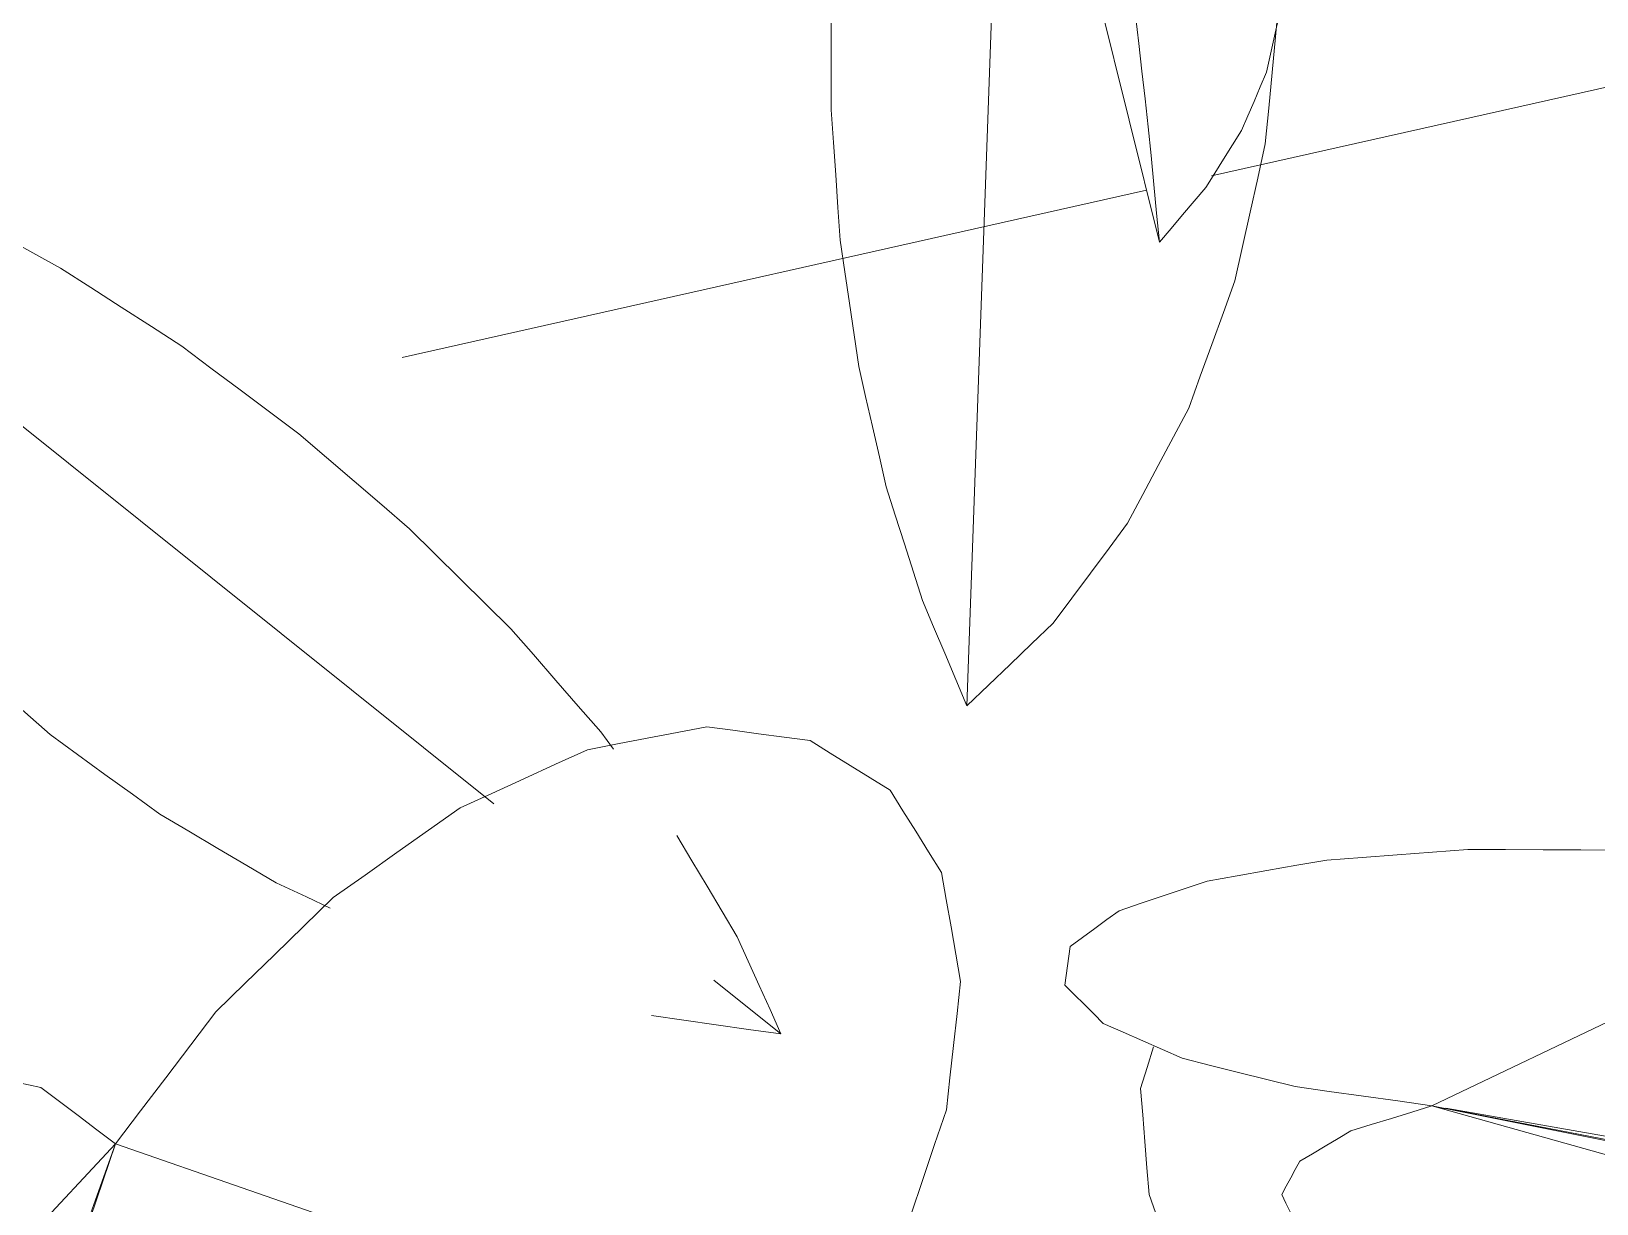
# Model space of a CAD drawing. Header units: metres. Extents: x 10.2 to 20.8, y -0.2 to 6.6.
# Drawn here: x 14.5875 to 14.6451, y 2.3673 to 2.4104 of the extents above; entities that cross this region are included whole.
import ezdxf

# ---------------------------------------------------------------- set-up
doc = ezdxf.new("R2010")
doc.units = ezdxf.units.M
doc.layers.add('Importações nas famílias', color=250, linetype='Continuous', lineweight=5)
doc.layers.add('Vegetação', color=7, linetype='Continuous', lineweight=5)

# ---------------------------------------------------------------- blocks, each defined once
blk = doc.blocks.new('Planta_pergolado_12200 - plantas pergolado_skp_Component_12-V3522-Corte 3')
at = {"layer": 'Importações nas famílias'}
for p, q in [((14.571411, 2.408477), (14.604507, 2.381969)), ((14.60891, 2.383975), (14.608439, 2.384615)), ((14.612599, 2.375488), (14.615067, 2.373511))]:
    blk.add_line(p, q, dxfattribs=at)
at = {"layer": 'Importações nas famílias', "flags": 128}
for points in [[(14.575397, 2.40757), (14.5744, 2.407797), (14.573404, 2.408023), (14.572408, 2.40825), (14.571411, 2.408477)], [(14.571411, 2.408477), (14.571849, 2.407342), (14.572286, 2.406208), (14.572723, 2.405073), (14.57316, 2.403938)], [(14.579653, 2.406108), (14.578589, 2.406473), (14.577525, 2.406839), (14.576461, 2.407204), (14.575397, 2.40757)], [(14.584079, 2.404126), (14.582973, 2.404622), (14.581866, 2.405117), (14.580759, 2.405612), (14.579653, 2.406108)], [(14.588573, 2.401671), (14.58745, 2.402285), (14.586326, 2.402898), (14.585203, 2.403512), (14.584079, 2.404126)], [(14.57316, 2.403938), (14.573711, 2.402842), (14.574263, 2.401747), (14.574814, 2.400651), (14.575365, 2.399555)], [(14.593028, 2.3988), (14.591914, 2.399518), (14.590801, 2.400235), (14.589687, 2.400953), (14.588573, 2.401671)], [(14.575365, 2.399555), (14.576024, 2.39851), (14.576684, 2.397466), (14.577343, 2.396421), (14.578002, 2.395377)], [(14.597341, 2.39558), (14.596262, 2.396385), (14.595184, 2.39719), (14.594106, 2.397995), (14.593028, 2.3988)], [(14.578002, 2.395377), (14.578762, 2.394395), (14.579523, 2.393413)], [(14.601409, 2.392087), (14.600392, 2.392961), (14.599375, 2.393834), (14.598358, 2.394707), (14.597341, 2.39558)], [(14.605137, 2.388404), (14.604205, 2.389325), (14.603273, 2.390246), (14.602341, 2.391166), (14.601409, 2.392087)], [(14.582747, 2.389633), (14.5836, 2.388724), (14.584452, 2.387816)], [(14.608439, 2.384615), (14.607613, 2.385562), (14.606788, 2.38651), (14.605963, 2.387457), (14.605137, 2.388404)], [(14.584452, 2.387816), (14.585387, 2.386992), (14.586322, 2.386167), (14.587257, 2.385343), (14.588192, 2.384518)], [(14.588192, 2.384518), (14.5892, 2.383787), (14.590207, 2.383055), (14.591215, 2.382324), (14.592222, 2.381592)], [(14.592222, 2.381592), (14.593291, 2.380962), (14.59436, 2.380331), (14.595429, 2.379701), (14.596498, 2.37907)], [(14.613462, 2.377081), (14.612906, 2.378013), (14.612349, 2.378946), (14.611792, 2.379879), (14.611236, 2.380811)], [(14.596498, 2.37907), (14.597616, 2.378548), (14.598494, 2.378138)], [(14.615067, 2.373511), (14.614666, 2.374404), (14.614265, 2.375296), (14.613864, 2.376188), (14.613462, 2.377081)], [(14.610306, 2.374186), (14.611497, 2.374017), (14.612687, 2.373849), (14.613877, 2.37368), (14.615067, 2.373511)]]:
    blk.add_lwpolyline(points, dxfattribs=at)
blk = doc.blocks.new('Planta_pergolado_12200 - plantas pergolado_skp_Component_12-V3523-Corte 3')
at = {"layer": 'Importações nas famílias'}
for p, q in [((14.623839, 2.439447), (14.62371, 2.435872)), ((14.623334, 2.425376), (14.621907, 2.385574)), ((14.632515, 2.422182), (14.632301, 2.423007))]:
    blk.add_line(p, q, dxfattribs=at)
at = {"layer": 'Importações nas famílias', "flags": 128}
for points in [[(14.626633, 2.437056), (14.626076, 2.437828), (14.625347, 2.438838), (14.624618, 2.439848)], [(14.623262, 2.43944), (14.622923, 2.438674), (14.622451, 2.437607)], [(14.619597, 2.429369), (14.619305, 2.428331), (14.619049, 2.42742)], [(14.618345, 2.424154), (14.618205, 2.423486), (14.617951, 2.422267)], [(14.617951, 2.422267), (14.617779, 2.421033), (14.617607, 2.419798), (14.617435, 2.418564), (14.617263, 2.41733)], [(14.633258, 2.416847), (14.633072, 2.418181), (14.632886, 2.419514), (14.632701, 2.420848), (14.632515, 2.422182)], [(14.617263, 2.41733), (14.617176, 2.416094), (14.617089, 2.414858), (14.617002, 2.413622), (14.616915, 2.412386)], [(14.633379, 2.411489), (14.633349, 2.412829), (14.633319, 2.414168), (14.633288, 2.415508), (14.633258, 2.416847)], [(14.616915, 2.412386), (14.616914, 2.411162), (14.616912, 2.409938), (14.616911, 2.408714), (14.61691, 2.40749)], [(14.632877, 2.406234), (14.633003, 2.407548), (14.633128, 2.408862), (14.633254, 2.410175), (14.633379, 2.411489)], [(14.61691, 2.40749), (14.616995, 2.406291), (14.617079, 2.405092), (14.617164, 2.403894), (14.617249, 2.402695)], [(14.631763, 2.401205), (14.632041, 2.402463), (14.63232, 2.40372), (14.632599, 2.404977), (14.632877, 2.406234)], [(14.617249, 2.402695), (14.617418, 2.401535), (14.617588, 2.400376), (14.617758, 2.399216), (14.617927, 2.398056)], [(14.630063, 2.396521), (14.630488, 2.397692), (14.630913, 2.398863), (14.631338, 2.400034), (14.631763, 2.401205)], [(14.617927, 2.398056), (14.61818, 2.396948), (14.618433, 2.39584), (14.618685, 2.394732), (14.618938, 2.393624)], [(14.627816, 2.39229), (14.628378, 2.393347), (14.628939, 2.394405), (14.629501, 2.395463), (14.630063, 2.396521)], [(14.618938, 2.393624), (14.619271, 2.39258), (14.619604, 2.391536), (14.619937, 2.390492), (14.620269, 2.389448)], [(14.625076, 2.388612), (14.625761, 2.389532), (14.626446, 2.390451), (14.627131, 2.39137), (14.627816, 2.39229)], [(14.620269, 2.389448), (14.620679, 2.38848), (14.621088, 2.387511), (14.621498, 2.386543), (14.621907, 2.385574)], [(14.621907, 2.385574), (14.622699, 2.386334), (14.623492, 2.387093), (14.624284, 2.387853), (14.625076, 2.388612)]]:
    blk.add_lwpolyline(points, dxfattribs=at)
blk = doc.blocks.new('Planta_pergolado_12200 - plantas pergolado_skp_Component_17-V3527-Corte 3')
at = {"layer": 'Importações nas famílias', "flags": 128}
for points in [[(14.628291, 2.371505), (14.62853, 2.372273), (14.628768, 2.373041)], [(14.628605, 2.367609), (14.628527, 2.368583), (14.628448, 2.369557), (14.62837, 2.370531), (14.628291, 2.371505)], [(14.630166, 2.363152), (14.629776, 2.364266), (14.629386, 2.365381), (14.628996, 2.366495), (14.628605, 2.367609)]]:
    blk.add_lwpolyline(points, dxfattribs=at)
blk = doc.blocks.new('Planta_pergolado_12200 - plantas pergolado_skp_Component_16-V3528-Corte 3')
for name in ['Planta_pergolado_12200 - plantas pergolado_skp_Component_12-V3523-Corte 3', 'Planta_pergolado_12200 - plantas pergolado_skp_Component_12-V3522-Corte 3', 'Planta_pergolado_12200 - plantas pergolado_skp_Component_17-V3527-Corte 3']:
    blk.add_blockref(name, (0, 0))
blk = doc.blocks.new('Planta_pergolado_12200 - plantas pergolado_skp_-V3568-Corte 3')
blk.add_blockref('Planta_pergolado_12200 - plantas pergolado_skp_Component_16-V3528-Corte 3', (0, 0))
blk = doc.blocks.new('Planta_pergolado_12200 - plantas pergolado_skp_-V3569-Corte 3')
blk.add_blockref('Planta_pergolado_12200 - plantas pergolado_skp_-V3568-Corte 3', (0, 0))
blk = doc.blocks.new('Planta_pergolado_12200 - plantas pergolado_skp_-V3936-Corte 3')
blk.add_blockref('Planta_pergolado_12200 - plantas pergolado_skp_-V3569-Corte 3', (0, 0))
blk = doc.blocks.new('Planta_pergolado_12200 - plantas pergolado_skp_Component_17-V4117-Corte 3')
at = {"layer": 'Importações nas famílias'}
for p, q in [((14.639007, 2.370869), (14.656086, 2.379024)), ((14.639007, 2.370869), (14.651113, 2.367461)), ((14.639523, 2.370762), (14.639007, 2.370869)), ((14.639523, 2.37076), (14.639007, 2.370869)), ((14.639523, 2.370762), (14.639007, 2.370869)), ((14.652246, 2.368226), (14.639007, 2.370869)), ((14.652623, 2.368481), (14.639523, 2.370778)), ((14.652325, 2.36828), (14.639523, 2.370768))]:
    blk.add_line(p, q, dxfattribs=at)
at = {"layer": 'Importações nas famílias', "flags": 128}
for points in [[(14.630737, 2.37913), (14.631838, 2.379324), (14.632938, 2.379517), (14.634038, 2.379711), (14.635138, 2.379904)], [(14.635138, 2.379904), (14.636435, 2.380002), (14.637732, 2.3801), (14.63903, 2.380198), (14.640327, 2.380296)], [(14.640327, 2.380296), (14.641711, 2.38029), (14.643094, 2.380285), (14.644478, 2.380279), (14.645862, 2.380273)], [(14.627502, 2.378041), (14.628311, 2.378313), (14.62912, 2.378586), (14.629929, 2.378858), (14.630737, 2.37913)], [(14.625708, 2.376729), (14.626157, 2.377057), (14.626605, 2.377385), (14.627054, 2.377713), (14.627502, 2.378041)], [(14.625509, 2.375307), (14.625559, 2.375662), (14.625609, 2.376018), (14.625659, 2.376373), (14.625708, 2.376729)], [(14.626922, 2.373895), (14.626569, 2.374248), (14.626216, 2.374601), (14.625862, 2.374954), (14.625509, 2.375307)], [(14.629825, 2.372616), (14.6291, 2.372936), (14.628374, 2.373256), (14.627648, 2.373575), (14.626922, 2.373895)], [(14.633972, 2.371577), (14.632935, 2.371837), (14.631899, 2.372097), (14.630862, 2.372356), (14.629825, 2.372616)], [(14.639007, 2.370869), (14.637748, 2.371046), (14.636489, 2.371223), (14.635231, 2.3714), (14.633972, 2.371577)], [(14.636027, 2.369944), (14.636772, 2.370175), (14.637517, 2.370406), (14.638262, 2.370637), (14.639007, 2.370869)], [(14.634144, 2.36883), (14.634615, 2.369108), (14.635085, 2.369387), (14.635556, 2.369665), (14.636027, 2.369944)], [(14.633486, 2.367604), (14.63365, 2.36791), (14.633815, 2.368217), (14.633979, 2.368523), (14.634144, 2.36883)], [(14.634098, 2.366348), (14.633945, 2.366662), (14.633792, 2.366976), (14.633639, 2.36729), (14.633486, 2.367604)]]:
    blk.add_lwpolyline(points, dxfattribs=at)
blk = doc.blocks.new('Planta_pergolado_12200 - plantas pergolado_skp_Component_16-V4118-Corte 3')
blk.add_blockref('Planta_pergolado_12200 - plantas pergolado_skp_Component_17-V4117-Corte 3', (0, 0))
blk = doc.blocks.new('Planta_pergolado_12200 - plantas pergolado_skp_Component_17-V4152-Corte 3')
at = {"layer": 'Importações nas famílias'}
for p, q in [((14.590598, 2.369467), (14.558729, 2.335471)), ((14.583417, 2.349437), (14.590598, 2.369467)), ((14.590598, 2.369467), (14.583835, 2.349585)), ((14.611018, 2.362393), (14.590598, 2.369467))]:
    blk.add_line(p, q, dxfattribs=at)
at = {"layer": 'Importações nas famílias', "flags": 128}
for points in [[(14.607953, 2.383959), (14.60905, 2.384171), (14.610148, 2.384382), (14.611246, 2.384593), (14.612343, 2.384804)], [(14.612343, 2.384804), (14.613292, 2.384677), (14.614241, 2.38455), (14.61519, 2.384423), (14.616139, 2.384296)], [(14.603266, 2.38182), (14.604438, 2.382355), (14.60561, 2.38289), (14.606781, 2.383425), (14.607953, 2.383959)], [(14.616139, 2.384296), (14.616874, 2.383839), (14.61761, 2.383383), (14.618346, 2.382926), (14.619081, 2.38247)], [(14.619081, 2.38247), (14.619553, 2.381715), (14.620025, 2.38096), (14.620497, 2.380205), (14.620969, 2.37945)], [(14.598604, 2.378532), (14.59977, 2.379354), (14.600935, 2.380176), (14.602101, 2.380998), (14.603266, 2.38182)], [(14.620969, 2.37945), (14.621146, 2.378449), (14.621322, 2.377447), (14.621498, 2.376445), (14.621675, 2.375443)], [(14.594283, 2.374318), (14.595363, 2.375372), (14.596443, 2.376425), (14.597524, 2.377478), (14.598604, 2.378532)], [(14.621675, 2.375443), (14.621543, 2.374263), (14.621412, 2.373082), (14.62128, 2.371902), (14.621149, 2.370722)], [(14.590598, 2.369467), (14.591519, 2.37068), (14.59244, 2.371893), (14.593362, 2.373106), (14.594283, 2.374318)], [(14.584208, 2.372322), (14.585119, 2.372127), (14.58603, 2.371933), (14.586941, 2.371739), (14.587852, 2.371544)], [(14.587852, 2.371544), (14.588539, 2.371025), (14.589225, 2.370506), (14.589911, 2.369986), (14.590598, 2.369467)], [(14.621149, 2.370722), (14.620719, 2.369443), (14.620289, 2.368165), (14.619859, 2.366886), (14.619429, 2.365607)]]:
    blk.add_lwpolyline(points, dxfattribs=at)
blk = doc.blocks.new('Planta_pergolado_12200 - plantas pergolado_skp_Component_16-V4153-Corte 3')
blk.add_blockref('Planta_pergolado_12200 - plantas pergolado_skp_Component_17-V4152-Corte 3', (0, 0))
blk = doc.blocks.new('Planta_pergolado_12200 - plantas pergolado_skp_-V4186-Corte 3')
blk.add_blockref('Planta_pergolado_12200 - plantas pergolado_skp_Component_16-V4153-Corte 3', (0, 0))
blk = doc.blocks.new('Planta_pergolado_12200 - plantas pergolado_skp_-V4187-Corte 3')
for name in ['Planta_pergolado_12200 - plantas pergolado_skp_-V4186-Corte 3', 'Planta_pergolado_12200 - plantas pergolado_skp_Component_16-V4118-Corte 3']:
    blk.add_blockref(name, (0, 0))
blk = doc.blocks.new('Planta_pergolado_12200 - plantas pergolado_skp_-V4514-Corte 3')
blk.add_blockref('Planta_pergolado_12200 - plantas pergolado_skp_-V4187-Corte 3', (0, 0))
blk = doc.blocks.new('Planta_pergolado_12200 - plantas pergolado_skp_Component_12-V4651-Corte 3')
at = {"layer": 'Importações nas famílias'}
for p, q in [((14.712413, 2.567075), (14.712505, 2.567349)), ((14.718504, 2.542554), (14.712413, 2.567075))]:
    blk.add_line(p, q, dxfattribs=at)
at = {"layer": 'Importações nas famílias', "flags": 128}
for points in [[(14.712598, 2.567623), (14.71269, 2.567897), (14.712783, 2.568171)], [(14.712783, 2.568171), (14.712892, 2.568284), (14.713, 2.568396), (14.713109, 2.568509)], [(14.713708, 2.568418), (14.713842, 2.568205), (14.713975, 2.567991), (14.714109, 2.567778), (14.714242, 2.567564)], [(14.714242, 2.567564), (14.714384, 2.567193), (14.714525, 2.566822), (14.714666, 2.566451), (14.714807, 2.56608)], [(14.714807, 2.56608), (14.714953, 2.56556), (14.715099, 2.56504), (14.715244, 2.564519), (14.71539, 2.563999)], [(14.717307, 2.563626), (14.716736, 2.564075), (14.716166, 2.564525), (14.715595, 2.564974), (14.715025, 2.565423)], [(14.71539, 2.563999), (14.715537, 2.563343), (14.715683, 2.562686), (14.71583, 2.562029), (14.715977, 2.561372)], [(14.719234, 2.561704), (14.718752, 2.562185), (14.71827, 2.562665), (14.717789, 2.563146), (14.717307, 2.563626)], [(14.715977, 2.561372), (14.716121, 2.560594), (14.716265, 2.559816), (14.716409, 2.559038), (14.716554, 2.55826)], [(14.720784, 2.559678), (14.720397, 2.560185), (14.720009, 2.560691), (14.719621, 2.561198), (14.719234, 2.561704)], [(14.721941, 2.557571), (14.721651, 2.558098), (14.721362, 2.558625), (14.721073, 2.559151), (14.720784, 2.559678)], [(14.716554, 2.55826), (14.716692, 2.557379), (14.71683, 2.556498), (14.716969, 2.555617), (14.717107, 2.554736)], [(14.72269, 2.555405), (14.722503, 2.555947), (14.722315, 2.556488), (14.722128, 2.557029), (14.721941, 2.557571)], [(14.723025, 2.553206), (14.722941, 2.553756), (14.722858, 2.554306), (14.722774, 2.554856), (14.72269, 2.555405)], [(14.717107, 2.554736), (14.717237, 2.553773), (14.717366, 2.552809), (14.717496, 2.551846), (14.717625, 2.550882)], [(14.722941, 2.550997), (14.722962, 2.55155), (14.722983, 2.552102), (14.723004, 2.552654), (14.723025, 2.553206)], [(14.717625, 2.550882), (14.717742, 2.549859), (14.71786, 2.548836), (14.717977, 2.547813), (14.718094, 2.546789)], [(14.722439, 2.548804), (14.722564, 2.549352), (14.72269, 2.5499), (14.722815, 2.550449), (14.722941, 2.550997)], [(14.721524, 2.546649), (14.721753, 2.547188), (14.721982, 2.547726), (14.72221, 2.548265), (14.722439, 2.548804)], [(14.718094, 2.546789), (14.718197, 2.54573), (14.718299, 2.544672), (14.718402, 2.543613), (14.718504, 2.542554)], [(14.720208, 2.544558), (14.720537, 2.545081), (14.720866, 2.545604), (14.721195, 2.546126), (14.721524, 2.546649)], [(14.718504, 2.542554), (14.71893, 2.543055), (14.719356, 2.543556), (14.719782, 2.544057), (14.720208, 2.544558)]]:
    blk.add_lwpolyline(points, dxfattribs=at)
blk = doc.blocks.new('Planta_pergolado_12200 - plantas pergolado_skp_Component_12-V4666-Corte 3')
at = {"layer": 'Importações nas famílias'}
blk.add_line((14.660901, 2.392507), (14.643017, 2.426535), dxfattribs=at)
at = {"layer": 'Importações nas famílias', "flags": 128}
for points in [[(14.646714, 2.427509), (14.647419, 2.426844), (14.648124, 2.42618), (14.648829, 2.425516)], [(14.648829, 2.425516), (14.649494, 2.424746), (14.650159, 2.423976), (14.650824, 2.423206), (14.651489, 2.422436)], [(14.651489, 2.422436), (14.652099, 2.421579), (14.652708, 2.420722), (14.653317, 2.419865), (14.653926, 2.419007)], [(14.653926, 2.419007), (14.654466, 2.418083), (14.655005, 2.417158), (14.655544, 2.416234), (14.656083, 2.415309)], [(14.656083, 2.415309), (14.65654, 2.414339), (14.656996, 2.413369), (14.657453, 2.412399), (14.657909, 2.411429)], [(14.657909, 2.411429), (14.658273, 2.410436), (14.658636, 2.409443), (14.658999, 2.40845), (14.659362, 2.407457)], [(14.659362, 2.407457), (14.659623, 2.406465), (14.659884, 2.405472), (14.660146, 2.40448), (14.660407, 2.403487)], [(14.660407, 2.403487), (14.66056, 2.402519), (14.660713, 2.40155), (14.660866, 2.400581), (14.661019, 2.399612)], [(14.661019, 2.399612), (14.661061, 2.39869), (14.661102, 2.397768), (14.661144, 2.396846), (14.661185, 2.395923)], [(14.661185, 2.395923), (14.661114, 2.395069), (14.661043, 2.394215), (14.660972, 2.393361), (14.660901, 2.392507)]]:
    blk.add_lwpolyline(points, dxfattribs=at)
blk = doc.blocks.new('Planta_pergolado_12200 - plantas pergolado_skp_Component_16-V4668-Corte 3')
for name, p in [('Planta_pergolado_12200 - plantas pergolado_skp_Component_12-V4651-Corte 3', (-0.089519, -0.139927)), ('Planta_pergolado_12200 - plantas pergolado_skp_Component_12-V4666-Corte 3', (0, 0))]:
    blk.add_blockref(name, p)
blk = doc.blocks.new('Planta_pergolado_12200 - plantas pergolado_skp_-V4763-Corte 3')
at = {"layer": 'Importações nas famílias'}
for p, q in [((14.630898, 2.405066), (14.651831, 2.409764)), ((14.601133, 2.398386), (14.628513, 2.404531))]:
    blk.add_line(p, q, dxfattribs=at)
blk = doc.blocks.new('Planta_pergolado_12200 - plantas pergolado_skp_-V4764-Corte 3')
for name in ['Planta_pergolado_12200 - plantas pergolado_skp_-V4763-Corte 3', 'Planta_pergolado_12200 - plantas pergolado_skp_Component_16-V4668-Corte 3']:
    blk.add_blockref(name, (0, 0))
blk = doc.blocks.new('Planta_pergolado_12200 - plantas pergolado_skp_-V5113-Corte 3')
blk.add_blockref('Planta_pergolado_12200 - plantas pergolado_skp_-V4764-Corte 3', (0, 0))
blk = doc.blocks.new('Planta_pergolado_12200 - Planta_pergolado_12200-V5114-Corte 3')
for name in ['Planta_pergolado_12200 - plantas pergolado_skp_-V4514-Corte 3', 'Planta_pergolado_12200 - plantas pergolado_skp_-V5113-Corte 3', 'Planta_pergolado_12200 - plantas pergolado_skp_-V3936-Corte 3']:
    blk.add_blockref(name, (0, 0))

msp = doc.modelspace()

# ---------------------------------------------------------------- block references
at = {"layer": 'Vegetação', "color": 250}
msp.add_blockref('Planta_pergolado_12200 - Planta_pergolado_12200-V5114-Corte 3', (0, 0), dxfattribs=at)

doc.saveas('drawing.dxf')
